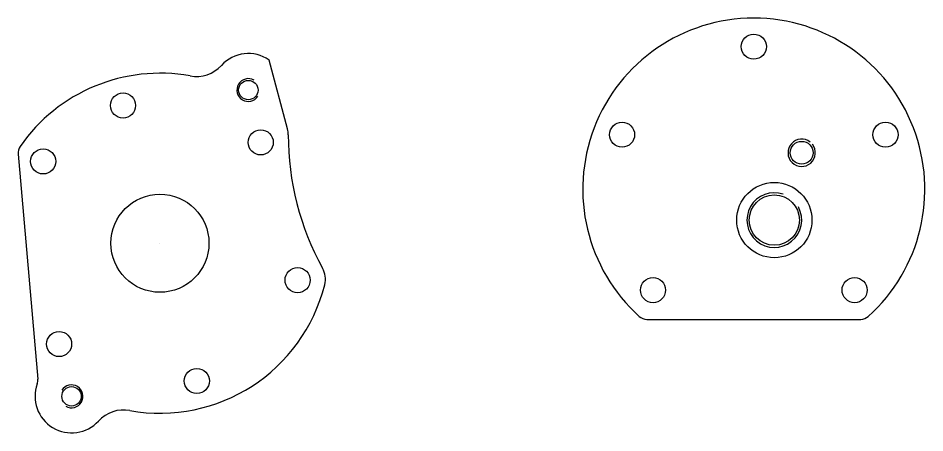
# Model space of a CAD drawing. Header units: millimetres. Extents: x -4466 to 20635, y -2270 to 9154.
# Drawn here: x 4971 to 5368.6, y 831.1 to 1012.9 of the extents above; entities that cross this region are included whole.
import ezdxf

# ---------------------------------------------------------------- set-up
doc = ezdxf.new("R2010")
doc.units = ezdxf.units.MM
doc.header["$LTSCALE"] = 0.3
doc.linetypes.add('CENTER2', pattern=[28.575, 19.05, -3.175, 3.175, -3.175])
doc.layers.add('center', color=1, linetype='CENTER2')
doc.layers.add('dim', color=7, linetype='Continuous')

msp = doc.modelspace()

# ---------------------------------------------------------------- linework, layer by layer
at = {"color": 2, "ltscale": 10}
for p, q in [((5089.15423, 964.32349), (5081.06184, 994.52472)), ((4971.06818, 953.32297), (4979.69761, 854.68822))]:
    msp.add_line(p, q, dxfattribs=at)
at = {"color": 6, "ltscale": 10}
msp.add_line((5246.73295, 880.87155), (5340.45595, 880.87155), dxfattribs=at)
for centre, radius in [((5293.59445, 1000.37155), 5.5), ((5235.85198, 961.78926), 5.5), ((5351.33692, 961.78926), 5.5), ((5314.59445, 953.87155), 5), ((5302.59445, 924.37155), 16.5), ((5302.59445, 924.37155), 11), ((5249.40028, 893.67738), 5.5), ((5337.78863, 893.67738), 5.5)]:
    msp.add_circle(centre, radius, dxfattribs=at)
at = {"color": 2, "ltscale": 10}
for centre, radius in [((5071.97007, 981.35886), 4.25), ((5017.03704, 974.60041), 5.5), ((5077.4074, 958.42421), 5.5), ((4982.01622, 950.07857), 5.5), ((5033.21323, 914.23004), 21.5), ((5093.58359, 898.05385), 5.5), ((4989.01905, 870.03587), 5.5), ((5049.38942, 853.85968), 5.5), ((4994.47009, 847.12496), 4.25)]:
    msp.add_circle(centre, radius, dxfattribs=at)
at = {"color": 6, "ltscale": 10}
for centre, radius, start, end in [((5293.59445, 937.87155), 75, 312.0246276, 227.9753724), ((5314.59445, 953.87155), 6, 51.8028137, 38.1971863), ((5302.59445, 924.37155), 12, 70.9014068, 28.6478898), ((5246.73295, 885.87155), 5, 227.9753724, 270), ((5340.45595, 885.87155), 5, 270, 312.0246276)]:
    msp.add_arc(centre, radius, start, end, dxfattribs=at)
at = {"color": 2, "ltscale": 10}
for centre, radius, start, end in [((5071.97007, 981.35886), 16, 55.3727411, 137.491427), ((5049.11761, 1002.30558), 15, 259.7640299, 317.491427), ((5033.21323, 914.23004), 74.5, 79.7640299, 145.3363059), ((5071.97007, 981.35886), 5, 60, 327.6921634), ((5079.49497, 961.7353), 10, 359.8806538, 15), ((5209.49469, 961.46452), 120, 179.8806538, 208.9726827), ((4976.04916, 953.75875), 5, 145.3363059, 185), ((5095.76409, 898.49348), 10, 345.8785764, 28.9726827), ((5033.21323, 914.23004), 74.5, 259.7595236, 345.8785764), ((4994.47009, 847.12496), 16, 160.1594368, 317.4350206), ((4974.71663, 854.25244), 5, 340.1594368, 5), ((4994.47009, 847.12496), 5, 240, 147.6921634), ((5017.30192, 826.15575), 15, 79.7595236, 137.4350206)]:
    msp.add_arc(centre, radius, start, end, dxfattribs=at)
at = {"layer": 'center', "color": 2, "ltscale": 10}
msp.add_line((5033.21323, 914.23004), (5033.21712, 914.23679), dxfattribs=at)
at = {"layer": 'dim', "color": 2, "ltscale": 10}
msp.add_arc((5033.26438, 914.21634), 77.5, 253.3570377, 253.5269523, dxfattribs=at)

doc.saveas('drawing.dxf')
